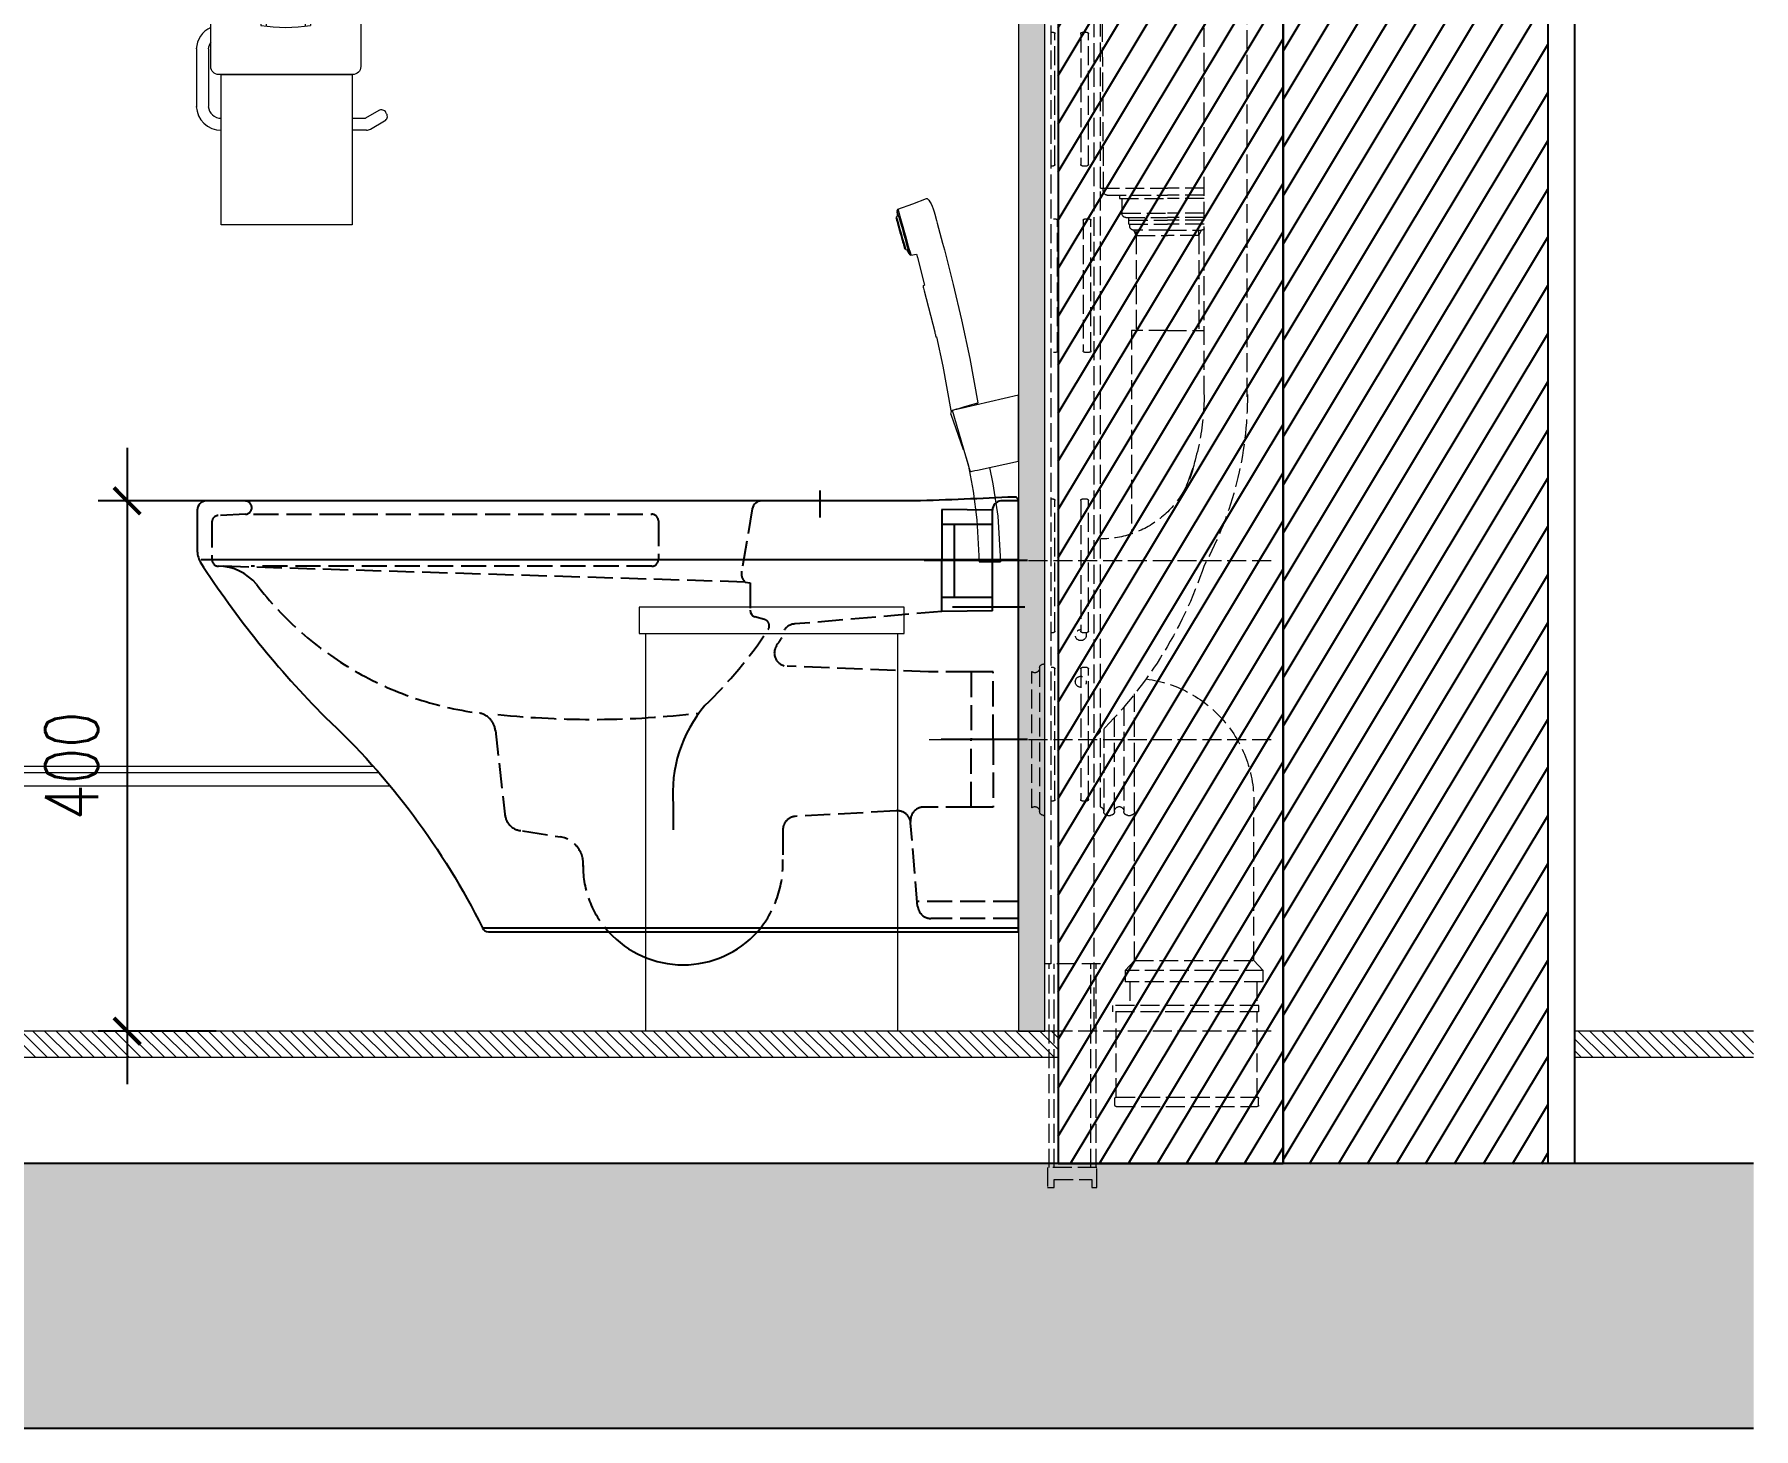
# Model space of a CAD drawing. Header units: inches. Extents: x 193287 to 241687, y 437648 to 550079.
# Drawn here: x 223009 to 224307, y 448036 to 449088 of the extents above; entities that cross this region are included whole.
import ezdxf

# ---------------------------------------------------------------- set-up
doc = ezdxf.new("R2010")
doc.units = ezdxf.units.IN
doc.header["$MEASUREMENT"] = 0
doc.linetypes.add('AM_DIN_F_W050', pattern=[6.25, 4.75, -1.5])
for name, color, linetype, lineweight in [('A-Dim-ID', 9, 'Continuous', 20), ('CQ bathroom accessories', 8, 'Continuous', 0), ('CQ Marble', 6, 'Continuous', 0), ('CQ Section Flooring fin.', 6, 'Continuous', 0), ('Marble', 6, 'Continuous', 0)]:
    doc.layers.add(name, color=color, linetype=linetype, lineweight=lineweight)
for name, color, linetype in [('CQ marble hatch', 8, 'Continuous'), ('CQ Plaster', 1, 'Continuous'), ('CQ SANITARY WARES', 212, 'Continuous'), ('CQ section wall', 3, 'Continuous'), ('DIM', 251, 'Continuous'), ('SANITARY WARES', 212, 'Continuous'), ('xref grd floor$2$CQ Wall hatch_CHB', 8, 'Continuous')]:
    doc.layers.add(name, color=color, linetype=linetype)
doc.styles.add('ST9', font='romans.shx', dxfattribs={"width": 0.8})
doc.dimstyles.new('DIM-20', dxfattribs={"dimscale": 1000, "dimtxt": 0.044, "dimasz": 0.035, "dimexe": 0.022, "dimexo": 0.022, "dimgap": 0.022, "dimtad": 1, "dimdec": 0, "dimzin": 0, "dimdsep": 46, "dimtxsty": 'ST9', "dimblk1": 'ARCHTICK', "dimblk2": 'ARCHTICK', "dimsah": 1, "dimcen": 0.088, "dimdle": 0.04, "dimclrd": 256, "dimclre": 256, "dimclrt": 3, "dimadec": 0, "dimazin": 0, "dimtfac": 1, "dimtdec": 0, "dimtix": 1, "dimtofl": 0, "dimtmove": 1, "dimatfit": 3, "dimldrblk": 'CLOSED', "dimfxl": 1, "dimtolj": 1, "dimtzin": 0, "dimarcsym": 0})

# ---------------------------------------------------------------- blocks, each defined once
blk = doc.blocks.new('SECTION C AND F')
at = {"layer": 'Marble'}
h = blk.add_hatch(dxfattribs=at)
h.set_pattern_fill('ANSI31', color=8, scale=50, angle=-13.9714, style=0)
h.set_pattern_definition([(45, (300099.5014, 430523.575), (-4.4194174, 4.4194174), [])])
h.paths.add_polyline_path([(342600.2, 479435.9), (342600.2, 479415.9), (342464.9, 479415.9), (342464.9, 479435.9)])
h.paths.add_polyline_path([(342990, 479415.9), (342990, 479435.9), (345295.2, 479435.9), (345295.2, 479415.9)])
at = {"layer": 'xref grd floor$2$CQ Wall hatch_CHB'}
h = blk.add_hatch(dxfattribs=at)
h.set_pattern_fill('ANSI31,_O', color=8, scale=150, angle=76.0286)
h.set_pattern_definition([(121.0285767, (95684.039, 1302.347), (-16.0670684, -9.6649787), [])])
h.paths.add_polyline_path([(342620.2, 483585.9), (342820.2, 483585.9), (342820.2, 479335.6), (342620.2, 479335.6), (342620.2, 483035.9), (342620.2, 483035.9), (342620.2, 483235.9)])
h = blk.add_hatch(dxfattribs=at)
h.set_pattern_fill('ANSI31,_O', color=8, scale=150, angle=76.0286)
h.set_pattern_definition([(121.0285767, (0, 0), (-16.0670684, -9.6649787), [])])
h.paths.add_polyline_path([(342990, 479335.9), (342820.2, 479335.9), (342820.2, 480555.9), (342990, 480555.9)])
h = blk.add_hatch(dxfattribs=at)
h.set_pattern_fill('AR-CONC', color=256, scale=10, angle=-13.9714, style=0)
h.set_pattern_definition([(36.028577, (91357.98, -1447.65), (68.08902, -23.40695), [7.5, -82.5]), (341.028577, (91357.98, -1447.65), (4.696116, 76.343932), [6, -66]), (86.480021, (91363.655, -1449.6), (72.785135, 52.936981), [6.374019, -70.114211]), (32.212777, (91362.81, -1428.24), (99.570572, -41.829513), [11.25, -123.75]), (82.664212, (91371.11, -1431.73), (114.220033, 71.96377), [9.561034, -105.171376]), (337.21274, (91362.81, -1428.24), (114.220033, 71.96377), [9, -99]), (7.028577, (91371.307, -1435.51), (48.2040844, -53.482392), [7.5, -82.5]), (312.028577, (91371.31, -1435.51), (41.119588, 64.495185), [6, -66]), (57.480021, (91375.324, -1439.97), (89.323671, 11.012793), [6.374019, -70.114211]), (23.5285767, (91357.98, -1447.653), (9.2173322, 32.010976), [0, -65.2, 0, -67, 0, -66.25]), (353.528577, (91357.98, -1447.653), (35.0512903, 31.9228578), [0, -38.2, 0, -63.7, 0, -25.25]), (313.5285767, (91336.34, -1442.27), (51.2584374, -15.0772595), [0, -25, 0, -78, 0, -103.5]), (303.528577, (91326.636, -1439.854), (59.0102484, -4.3659754), [0, -32.5, 0, -51.8, 0, -73.5])])
h.paths.add_polyline_path([(342464.9, 479135.9), (342464.9, 479335.9), (345764.6, 479335.9), (345764.6, 479135.9)])
at = {"layer": 'CQ Plaster'}
blk.add_line((342600.2, 483585.9, 0), (342600.2, 479335.6, 0), dxfattribs=at)
at = {"layer": 'CQ Section Flooring fin.'}
for p, q in [((342464.9, 479435.9, 0), (342600.2, 479435.9, 0)), ((342990, 479435.9, 0), (345295.2, 479435.9, 0)), ((342464.9, 479415.9, 0), (342600.2, 479415.9, 0)), ((342990, 479415.9, 0), (345295.2, 479415.9, 0))]:
    blk.add_line(p, q, dxfattribs=at)
at = {"layer": 'CQ section wall'}
for p, q in [((342620.2, 483585.9, 0), (342620.2, 479335.6, 0)), ((342820.2, 483585.9, 0), (342820.2, 479335.6, 0)), ((342464.9, 479335.9, 0), (345764.6, 479335.9, 0)), ((342464.9, 479135.9, 0), (345764.6, 479135.9, 0))]:
    blk.add_line(p, q, dxfattribs=at)
at = {"layer": 'CQ section wall', "elevation": 0}
blk.add_lwpolyline([(342990, 479335.9), (342820.2, 479335.9), (342820.2, 480555.9), (342990, 480555.9)], close=True, dxfattribs=at)
blk = doc.blocks.new('niche section 2')
at = {"layer": 'CQ marble hatch', "ltscale": 1000}
h = blk.add_hatch(dxfattribs=at)
h.set_pattern_fill('ANSI36', color=256, scale=25, style=0)
h.set_pattern_definition([(45, (-202819.4748, -456589.9536), (1.657281518, 6.0766989), [7.8125, -1.5625, 0, -1.5625])])
h.paths.add_polyline_path([(1495.4, -8254.4), (1475.4, -8254.4), (1475.4, -7124.3), (1495.4, -7124.3)])
at = {"layer": 'CQ Marble', "color": 6, "elevation": 0}
blk.add_lwpolyline([(1495.4, -8254.4), (1475.4, -8254.4), (1475.4, -7124.3), (1495.4, -7124.3), (1495.4, -8254.4)], dxfattribs=at)
blk = doc.blocks.new('Duravit Durastyle WC 254209 side')
at = {"layer": 'CQ SANITARY WARES'}
for p, q in [((429895.7, 519433.7), (429895.7, 519413.4)), ((430026.1, 519418.9), (429987.9, 519419.3)), ((429987.9, 519419.3), (429987.9, 519380.8)), ((430026.1, 519342.8), (430026.1, 519418.9)), ((430045.7, 519426), (430032.3, 519425.8)), ((429987.9, 519408.3), (430026.1, 519408.3)), ((429997.2, 519408.3), (429997.2, 519353.3)), ((430045.7, 519381.4), (429428.6, 519381.4)), ((430052.6, 519380.8), (429974.4, 519380.8)), ((429987.9, 519342.4), (429987.9, 519380.8)), ((429987.9, 519353.3), (430026.1, 519353.3)), ((429854, 519336.4), (429846.7, 519338.4)), ((430026.1, 519342.8), (429987.9, 519342.4)), ((430050.6, 519345.8), (429995.8, 519345.8)), ((430052.6, 519245.8), (429987.4, 519245.8)), ((429641.1, 519103.6), (430045.7, 519103.6)), ((429736.3, 519100.8), (429848.8, 519100.8))]:
    blk.add_line(p, q, dxfattribs=at)
at = {"layer": 'CQ SANITARY WARES', "color": 6, "linetype": 'AM_DIN_F_W050', "ltscale": 4}
for p, q in [((429844.8, 519420), (429836.7, 519372.8)), ((429436.8, 519409.8), (429436.8, 519381.6)), ((429462.2, 519415.8), (429441.6, 519414.8)), ((429468.1, 519415.8), (429768.9, 519415.8)), ((429773.9, 519410.8), (429773.9, 519381.6)), ((429839.5, 519364.6), (429442.6, 519376.6)), ((429768.9, 519376.6), (429466.4, 519376.6)), ((429839.5, 519364.6), (429843.1, 519364)), ((429843.1, 519364), (429843.1, 519343.3)), ((429987.9, 519342.4), (429876.8, 519333)), ((429977.9, 519296.8), (429871, 519301.1)), ((430010, 519296.8), (429977.9, 519296.8)), ((430026.5, 519296.8), (430010, 519296.8)), ((430010, 519296.8), (430010, 519245.8)), ((430026.5, 519245.8), (430026.5, 519296.8)), ((429650.8, 519252.7), (429658, 519189.6)), ((430010, 519194.8), (430010, 519245.8)), ((430026.5, 519245.8), (430026.5, 519194.8)), ((429785.1, 519196.6), (429785.1, 519172.8)), ((429953.5, 519191.9), (429877, 519187.8)), ((429969.6, 519119.8), (429964.3, 519182.9)), ((430010, 519194.8), (429974.2, 519194.8)), ((430026.5, 519194.8), (430010, 519194.8)), ((429671.3, 519177), (429700.1, 519172.3)), ((429867.9, 519177.8), (429867.9, 519155.4)), ((430045.7, 519123.5), (429969.3, 519123.5)), ((430045.7, 519110.8), (429979.6, 519110.8))]:
    blk.add_line(p, q, dxfattribs=at)
at = {"layer": 'CQ SANITARY WARES'}
blk.add_lwpolyline([(430045.7, 519425.8, 0.428089), (430042.5, 519428.8, -0.003714), (429967.1, 519425.8), (429432.7, 519425.8, 0.414214), (429425.7, 519418.8), (429425.7, 519389.1, 0.119222), (429427.9, 519379.9, 0.051911), (429522.4, 519262.7, -0.089703), (429641.1, 519103.6, 0.284493), (429645.6, 519100.8), (429736.3, 519100.8, 0.444692), (429848.8, 519100.8), (430045.7, 519100.8)], format="xyb", close=True, dxfattribs=at)
at = {"layer": 'CQ SANITARY WARES', "color": 6, "linetype": 'AM_DIN_F_W050', "ltscale": 4}
for centre, radius, start, end in [((429461.9, 519420.8), 5, 272.9399, 90), ((429441.8, 519409.8), 5, 92.8535, 180), ((429768.9, 519410.8), 5, 0, 90), ((429441.8, 519381.6), 5, 180, 270), ((429768.9, 519381.6), 5, 270, 0), ((429844.8, 519370.9), 8.29, 166.8205, 230.2311), ((429671, 519516), 252.3, 217.3453, 262.4493), ((429579.3, 519511.8), 332.4, 313.7197, 326.602), ((429852.6, 519331.6), 5, 326.602, 74.2054), ((429877.3, 519323), 10, 93.0068, 148.3617), ((429871.4, 519311.1), 10, 146.0388, 267.7161), ((429564.8, 519517.6), 359.7, 326.0388, 327.2196), ((429635.9, 519251), 15, 6.4795, 82.4493), ((429723.8, 519951.7), 690.7, 264.0989, 276.6635), ((429671.3, 519190.3), 13.3, 183.1264, 270), ((429877.9, 519177.8), 10, 94.9207, 180), ((429954.4, 519182), 10, 5.2388, 94.9207), ((429974.2, 519184.8), 10, 90, 185.2388), ((429696.5, 519152), 20.6, 354.4896, 80.1159), ((429789.5, 519150), 72.5, 179.4954, 222.7701), ((429789.3, 519152.2), 78.6, 319.1276, 2.303), ((429979.6, 519120.8), 10, 185.2388, 270)]:
    blk.add_arc(centre, radius, start, end, dxfattribs=at)
at = {"layer": 'CQ SANITARY WARES'}
for centre, radius, start, end in [((429851.7, 519418.8), 7, 90, 170.3452), ((430033.1, 519418.9), 7, 96.1997, 179.9501), ((429441.5, 519339.1), 37.5, 39.4711, 89.5358), ((429848.1, 519343.3), 5, 180, 254.2054), ((429887.5, 519205.2), 102.8, 139.7813, 184.7865)]:
    blk.add_arc(centre, radius, start, end, dxfattribs=at)
blk = doc.blocks.new('hansgrohe handspray side_3219000')
for p, q in [((153190.7, 35430.1), (153201.9, 35434.3)), ((153201.9, 35434.3), (153212.3, 35438.2)), ((153212.3, 35438.2), (153212.7, 35438.2)), ((153212.7, 35438.2), (153213.3, 35437.8)), ((153213.3, 35437.8), (153214, 35437)), ((153214, 35437), (153214.8, 35435.8)), ((153214.8, 35435.8), (153215.7, 35434.2)), ((153215.7, 35434.2), (153216.4, 35432.4)), ((153189.2, 35423.4), (153189.6, 35423.5)), ((153189.2, 35423.4), (153189.6, 35423.5)), ((153189.2, 35423.4), (153189.3, 35423.1)), ((153189.2, 35423.4), (153189.5, 35422.5)), ((153189.3, 35423.1), (153189.7, 35423.3)), ((153189.3, 35423.1), (153189.7, 35423.3)), ((153189.3, 35423.1), (153189.5, 35422.5)), ((153189.3, 35423.1), (153189.5, 35422.5)), ((153189.5, 35424), (153189.6, 35424.4)), ((153189.5, 35424), (153189.6, 35423.5)), ((153189.5, 35424), (153189.6, 35423.5)), ((153189.5, 35424), (153189.6, 35423.5)), ((153189.5, 35422.5), (153189.9, 35422.6)), ((153189.5, 35422.5), (153189.9, 35422.6)), ((153189.5, 35422.5), (153189.7, 35421.5)), ((153189.5, 35422.5), (153189.7, 35421.5)), ((153189.5, 35422.5), (153189.6, 35421.8)), ((153189.6, 35424.4), (153189.9, 35424.7)), ((153189.6, 35424.4), (153189.7, 35423.9)), ((153189.6, 35423.5), (153190, 35422.3)), ((153189.6, 35422), (153190, 35422.1)), ((153189.6, 35422), (153190, 35422.1)), ((153189.6, 35421.9), (153190.1, 35422)), ((153189.6, 35422), (153189.6, 35421.9)), ((153189.6, 35421.9), (153189.8, 35421.3)), ((153189.6, 35421.8), (153189.7, 35421.5)), ((153189.7, 35423.9), (153190, 35422.7)), ((153189.7, 35421.5), (153189.8, 35421.3)), ((153189.8, 35421.3), (153190.2, 35421.4)), ((153189.8, 35421.3), (153190.2, 35421.4)), ((153189.8, 35421.3), (153190, 35420.6)), ((153189.9, 35424.7), (153190.2, 35424.7)), ((153189.9, 35424.7), (153190.2, 35424.7)), ((153190, 35428.9), (153190.7, 35430.1)), ((153190, 35428.9), (153190.2, 35428.5)), ((153190, 35428.9), (153190.2, 35428.5)), ((153190, 35428.9), (153190.2, 35428.3)), ((153190, 35427.4), (153190.1, 35428.2)), ((153190, 35427.4), (153190, 35426.2)), ((153190, 35426.2), (153190.2, 35424.7)), ((153190, 35422.7), (153190.6, 35420.8)), ((153190, 35420.6), (153190.4, 35420.7)), ((153190, 35420.6), (153190.4, 35420.7)), ((153190, 35420.6), (153190.1, 35420.1)), ((153190.1, 35428.2), (153190.2, 35428.5)), ((153190.1, 35428.2), (153190.2, 35428.5)), ((153190.2, 35428.3), (153190.7, 35426.7)), ((153190.5, 35420.5), (153191.2, 35418)), ((153190.6, 35420.8), (153191.3, 35418.2)), ((153190.7, 35430.1), (153190.8, 35429.5)), ((153190.7, 35426.7), (153191.4, 35424.1)), ((153190.8, 35429.5), (153191.3, 35427.8)), ((153191.3, 35427.8), (153192.1, 35425)), ((153191.4, 35424.1), (153192.3, 35420.7)), ((153192.1, 35425), (153193.1, 35421.4)), ((153192.3, 35420.7), (153193.5, 35416.7)), ((153193.1, 35421.4), (153194.3, 35417.2)), ((153216.4, 35432.4), (153217.2, 35430.5)), ((153217.2, 35430.5), (153217.8, 35428.9)), ((153217.8, 35428.9), (153218.2, 35427.4)), ((153218.2, 35427.4), (153218.3, 35427.2)), ((153218.2, 35427.4), (153218.3, 35427.2)), ((153218.3, 35427.2), (153218.5, 35426.4)), ((153218.5, 35426.4), (153219.8, 35421.7)), ((153219.8, 35421.7), (153220.3, 35419.7)), ((153190.1, 35420.1), (153190.6, 35420.2)), ((153190.1, 35420.1), (153190.6, 35420.2)), ((153190.3, 35419.3), (153190.8, 35419.4)), ((153190.3, 35419.3), (153190.8, 35419.4)), ((153190.3, 35419.3), (153190.4, 35419)), ((153190.3, 35419.3), (153190.4, 35419)), ((153190.3, 35419.3), (153190.5, 35418.9)), ((153190.4, 35419), (153190.5, 35418.6)), ((153190.4, 35419), (153190.5, 35418.6)), ((153190.5, 35418.9), (153190.9, 35419)), ((153190.5, 35418.9), (153190.9, 35419)), ((153190.5, 35418.9), (153190.7, 35418.1)), ((153190.5, 35418.6), (153190.7, 35418.2)), ((153190.5, 35418.6), (153190.7, 35418.2)), ((153190.7, 35418.1), (153191.1, 35418.3)), ((153190.7, 35418.1), (153191.1, 35418.3)), ((153190.7, 35418.1), (153191.1, 35418.2)), ((153190.7, 35418.1), (153190.8, 35417.6)), ((153190.7, 35418.1), (153190.8, 35417.8)), ((153190.7, 35418.1), (153190.8, 35417.8)), ((153190.8, 35417.8), (153190.8, 35417.6)), ((153190.8, 35417.6), (153191.3, 35417.8)), ((153190.8, 35417.8), (153190.8, 35417.6)), ((153190.8, 35417.6), (153190.9, 35417.3)), ((153190.8, 35417.6), (153190.8, 35417.6)), ((153190.8, 35417.6), (153190.8, 35417.6)), ((153190.8, 35417.6), (153191, 35416.9)), ((153190.9, 35417.3), (153191, 35417)), ((153190.9, 35417.3), (153191, 35417)), ((153191, 35417.1), (153191.1, 35416.7)), ((153191, 35416.9), (153191.5, 35417)), ((153191, 35416.9), (153191.5, 35417)), ((153191, 35417), (153191.1, 35416.7)), ((153191, 35417), (153191.1, 35416.7)), ((153191, 35416.9), (153191.2, 35416.3)), ((153191.1, 35416.7), (153191.2, 35416.2)), ((153191.2, 35416.3), (153191.6, 35416.5)), ((153191.2, 35416.3), (153191.6, 35416.5)), ((153191.2, 35416.2), (153191.6, 35416.4)), ((153191.2, 35416.3), (153191.2, 35416.2)), ((153191.2, 35416.2), (153191.3, 35416)), ((153191.3, 35418.2), (153192.2, 35415.2)), ((153191.3, 35416), (153191.7, 35416.1)), ((153191.3, 35416), (153191.7, 35416.1)), ((153191.3, 35416), (153191.4, 35415.7)), ((153191.4, 35415.7), (153191.8, 35415.8)), ((153191.4, 35415.7), (153191.8, 35415.8)), ((153191.4, 35415.7), (153191.4, 35415.4)), ((153191.4, 35415.4), (153191.9, 35415.6)), ((153191.4, 35415.4), (153191.9, 35415.6)), ((153191.4, 35415.4), (153191.6, 35414.8)), ((153191.6, 35414.8), (153192.1, 35414.9)), ((153191.6, 35414.8), (153191.8, 35414.1)), ((153191.7, 35414.5), (153191.7, 35414.4)), ((153191.7, 35414.5), (153191.7, 35414.4)), ((153191.7, 35414.4), (153191.9, 35413.9)), ((153191.7, 35414.4), (153191.9, 35413.9)), ((153191.8, 35414.2), (153192.2, 35414.4)), ((153191.8, 35414.2), (153191.8, 35414.2)), ((153191.8, 35414.2), (153191.9, 35413.8)), ((153191.8, 35414.1), (153191.9, 35413.8)), ((153191.9, 35413.8), (153192.3, 35413.9)), ((153191.9, 35413.8), (153192.3, 35413.9)), ((153191.9, 35413.8), (153192, 35413.3)), ((153191.9, 35413.8), (153192.1, 35413.1)), ((153192, 35415.1), (153192.9, 35412)), ((153192, 35413.5), (153192, 35413.4)), ((153192, 35413.5), (153192, 35413.4)), ((153192, 35413.4), (153192.2, 35412.8)), ((153192, 35413.3), (153192.2, 35412.8)), ((153192, 35413.3), (153192.2, 35412.8)), ((153192.1, 35413.1), (153192.5, 35413.2)), ((153192.1, 35413.1), (153192.5, 35413.2)), ((153192.1, 35413.1), (153192.2, 35412.8)), ((153192.2, 35415.2), (153193, 35412)), ((153192.2, 35412.8), (153192.6, 35413)), ((153192.2, 35412.8), (153192.2, 35412.5)), ((153192.2, 35412.5), (153192.7, 35412.7)), ((153192.2, 35412.5), (153192.4, 35411.9)), ((153192.4, 35411.9), (153192.9, 35412)), ((153192.4, 35411.9), (153192.6, 35411.4)), ((153192.4, 35411.9), (153192.6, 35411.2)), ((153192.6, 35411.4), (153192.6, 35411.3)), ((153192.6, 35411.2), (153193.1, 35411.3)), ((153192.6, 35411.3), (153192.7, 35411.1)), ((153192.6, 35411.2), (153192.7, 35410.9)), ((153192.7, 35411.1), (153192.8, 35410.6)), ((153192.7, 35410.9), (153193.2, 35411)), ((153192.7, 35410.9), (153192.8, 35410.7)), ((153192.7, 35410.9), (153192.8, 35410.7)), ((153192.8, 35410.6), (153193.2, 35410.7)), ((153192.8, 35410.6), (153193.2, 35410.7)), ((153192.8, 35410.7), (153193, 35409.9)), ((153192.8, 35410.6), (153193, 35409.9)), ((153192.9, 35412), (153193.8, 35408.9)), ((153192.9, 35410.3), (153193.1, 35409.7)), ((153192.9, 35410.3), (153193.1, 35409.7)), ((153193, 35412), (153193.9, 35408.9)), ((153193, 35409.9), (153193.4, 35410)), ((153193, 35409.9), (153193.1, 35409.5)), ((153193, 35409.9), (153193.2, 35409.3)), ((153193, 35409.9), (153193.1, 35409.5)), ((153193.1, 35409.7), (153193.1, 35409.5)), ((153193.1, 35409.7), (153193.1, 35409.5)), ((153193.2, 35409.3), (153193.6, 35409.4)), ((153193.2, 35409.2), (153193.6, 35409.3)), ((153193.2, 35409.2), (153193.6, 35409.3)), ((153193.2, 35409.3), (153193.2, 35409.2)), ((153193.2, 35409.2), (153193.3, 35409)), ((153193.3, 35409), (153193.7, 35409.1)), ((153193.3, 35409), (153193.4, 35408.3)), ((153193.4, 35408.3), (153193.9, 35408.4)), ((153193.4, 35408.3), (153193.5, 35408)), ((153193.5, 35416.7), (153194.7, 35412.5)), ((153193.5, 35408.1), (153193.6, 35407.8)), ((153193.5, 35408), (153194, 35408.1)), ((153193.6, 35407.8), (153194, 35407.9)), ((153193.6, 35407.8), (153194, 35407.9)), ((153193.6, 35407.8), (153193.7, 35407.5)), ((153193.7, 35407.5), (153194.1, 35407.6)), ((153193.7, 35407.4), (153194.1, 35407.5)), ((153193.7, 35407.5), (153193.7, 35407.4)), ((153193.7, 35407.4), (153193.9, 35406.8)), ((153193.8, 35408.9), (153194.6, 35406)), ((153193.9, 35408.9), (153194.8, 35405.9)), ((153194.3, 35417.2), (153195.5, 35412.7)), ((153194.7, 35412.5), (153195.8, 35408.3)), ((153195.5, 35412.7), (153196.8, 35408.3)), ((153195.8, 35408.3), (153197, 35404.3)), ((153196.8, 35408.3), (153198, 35404.1)), ((153220.3, 35419.7), (153224.3, 35404.5)), ((153193.9, 35406.8), (153194.3, 35407)), ((153193.9, 35406.8), (153193.9, 35406.6)), ((153193.9, 35406.8), (153194.1, 35406.1)), ((153193.9, 35406.6), (153194, 35406.3)), ((153193.9, 35406.6), (153194, 35406.3)), ((153194, 35406.3), (153194.2, 35405.8)), ((153194, 35406.3), (153194.2, 35405.8)), ((153194, 35406.3), (153194.1, 35406.1)), ((153194, 35406.3), (153194, 35406.2)), ((153194, 35406.3), (153194.1, 35406.1)), ((153194.1, 35406.1), (153194.5, 35406.2)), ((153194.1, 35406.1), (153194.2, 35405.7)), ((153194.2, 35405.7), (153194.6, 35405.8)), ((153194.2, 35405.8), (153194.2, 35405.7)), ((153194.2, 35405.8), (153194.2, 35405.7)), ((153194.2, 35405.7), (153194.2, 35405.6)), ((153194.2, 35405.7), (153194.2, 35405.5)), ((153194.2, 35405.7), (153194.2, 35405.5)), ((153194.2, 35405.7), (153194.3, 35405.1)), ((153194.2, 35405.6), (153194.6, 35405.7)), ((153194.2, 35405.6), (153194.4, 35404.9)), ((153194.3, 35405.3), (153194.3, 35405.1)), ((153194.3, 35405.3), (153194.3, 35405.1)), ((153194.3, 35405.1), (153194.5, 35404.5)), ((153194.4, 35404.9), (153194.8, 35405)), ((153194.4, 35404.9), (153194.5, 35404.5)), ((153194.4, 35404.9), (153194.5, 35404.5)), ((153194.4, 35404.9), (153194.5, 35404.4)), ((153194.5, 35404.4), (153195, 35404.6)), ((153194.5, 35404.5), (153194.5, 35404.4)), ((153194.8, 35405.9), (153195.5, 35403.3)), ((153194.8, 35403.6), (153195.2, 35403.7)), ((153194.8, 35403.6), (153194.8, 35403.5)), ((153194.8, 35403.6), (153194.9, 35403.2)), ((153194.8, 35403.5), (153195, 35403)), ((153194.9, 35403.2), (153195.3, 35403.3)), ((153194.9, 35403.2), (153195.1, 35402.5)), ((153195, 35403), (153195.2, 35402.2)), ((153195.1, 35402.5), (153195.5, 35402.6)), ((153195.1, 35402.5), (153195.3, 35401.9)), ((153195.2, 35402.2), (153195.3, 35401.8)), ((153195.3, 35401.9), (153195.7, 35402)), ((153195.3, 35401.9), (153195.3, 35401.8)), ((153195.3, 35401.8), (153195.7, 35401.9)), ((153195.3, 35401.8), (153195.4, 35401.3)), ((153195.4, 35401.3), (153195.9, 35401.4)), ((153195.4, 35401.3), (153195.6, 35400.6)), ((153195.5, 35403.3), (153196.1, 35401.4)), ((153195.6, 35400.6), (153196.1, 35400.7)), ((153195.6, 35400.6), (153196.1, 35400.7)), ((153195.6, 35400.6), (153195.7, 35400.3)), ((153195.7, 35400.3), (153196.1, 35400.4)), ((153195.8, 35401.7), (153196.1, 35400.5)), ((153196.1, 35401.4), (153196.4, 35400.2)), ((153196.3, 35400), (153196.5, 35399.7)), ((153196.4, 35400.2), (153196.5, 35399.7)), ((153196.5, 35399.7), (153196.9, 35399.6)), ((153196.9, 35399.6), (153197.2, 35399.7)), ((153197, 35404.3), (153197.9, 35400.9)), ((153197.2, 35399.7), (153197.8, 35398.4)), ((153197.8, 35398.4), (153198.5, 35397.4)), ((153197.9, 35400.9), (153198.6, 35398.3)), ((153198, 35404.1), (153199, 35400.5)), ((153198.5, 35397.4), (153199, 35396.7)), ((153198.6, 35398.3), (153199.1, 35396.7)), ((153199, 35400.5), (153199.8, 35397.7)), ((153199, 35396.7), (153199.2, 35396.5)), ((153199.1, 35396.7), (153199.3, 35396.1)), ((153199.3, 35396.1), (153200.4, 35395.4)), ((153199.8, 35397.7), (153200.3, 35396)), ((153200.3, 35396), (153200.4, 35395.4)), ((153200.4, 35395.4), (153204.6, 35396.2)), ((153200.4, 35395.4), (153204.6, 35396.2)), ((153204.6, 35396.2), (153205.4, 35393.7)), ((153224.3, 35404.5), (153225.8, 35399.4)), ((153225.8, 35399.4), (153232.4, 35373.4)), ((153205.4, 35393.7), (153210.7, 35372.8)), ((153209.6, 35372.5), (153210.7, 35372.8)), ((153209.6, 35372.5), (153209.6, 35372.4)), ((153209.6, 35372.4), (153209.7, 35372)), ((153209.7, 35372), (153209.8, 35371.4)), ((153209.8, 35371.4), (153210, 35370.5)), ((153210, 35370.5), (153210.3, 35369.6)), ((153210.3, 35369.6), (153210.5, 35368.6)), ((153210.5, 35368.6), (153218.4, 35337.6)), ((153232.4, 35373.4), (153238.7, 35346.7)), ((153238.7, 35346.7), (153244.9, 35317.5)), ((153218.4, 35337.6), (153218.6, 35336.6)), ((153218.6, 35336.6), (153218.9, 35335.7)), ((153218.9, 35335.7), (153219.1, 35334.8)), ((153219.1, 35334.8), (153219.2, 35334.2)), ((153219.2, 35334.2), (153219.3, 35333.9)), ((153219.3, 35333.9), (153219.4, 35333.7)), ((153219.4, 35333.7), (153219.9, 35333.8)), ((153219.9, 35333.9), (153224.6, 35311.8)), ((153244.9, 35317.5), (153251, 35284)), ((153224.6, 35311.8), (153230.6, 35278.2)), ((153230.6, 35278.2), (153231, 35278.3)), ((153230.6, 35278.2), (153231.4, 35277.7)), ((153230.6, 35275.5), (153231.1, 35277.6)), ((153231, 35278.3), (153232.1, 35278.6)), ((153231.1, 35277.6), (153231.4, 35277.7)), ((153231.1, 35277.6), (153231.5, 35277.7)), ((153231.5, 35277.7), (153231.8, 35277.8)), ((153231.6, 35278.5), (153233.6, 35278.9)), ((153231.6, 35278.5), (153245.1, 35232)), ((153232.1, 35278.6), (153233.5, 35279)), ((153233.5, 35279), (153235.1, 35279.5)), ((153233.6, 35278.9), (153235.2, 35279.3)), ((153235.1, 35279.5), (153237.4, 35280.1)), ((153235.2, 35279.3), (153237.2, 35279.8)), ((153237.2, 35279.8), (153238.3, 35280)), ((153237.4, 35280.1), (153240.3, 35281)), ((153238.3, 35280), (153281.6, 35290)), ((153240.3, 35281), (153248.3, 35283.2)), ((153248.3, 35283.2), (153248.7, 35283.3)), ((153248.7, 35283.3), (153249.2, 35283.5)), ((153249.2, 35283.5), (153249.6, 35283.6)), ((153249.6, 35283.6), (153250.1, 35283.7)), ((153250.1, 35283.7), (153250.4, 35283.8)), ((153250.4, 35282.8), (153251, 35284)), ((153250.4, 35283.8), (153250.7, 35283.9)), ((153250.7, 35283.9), (153250.9, 35283.9)), ((153250.9, 35283.9), (153250.9, 35284)), ((153281.6, 35240), (153281.6, 35290)), ((153281.6, 35290), (153281.6, 35240)), ((153230.6, 35275.5), (153239.8, 35248.9)), ((153239.8, 35248.9), (153240.1, 35249)), ((153240.1, 35249), (153240.2, 35249)), ((153240.2, 35249), (153243.6, 35237.4)), ((153253.1, 35233.8), (153281.6, 35240)), ((153243.6, 35237.4), (153247.4, 35217.4)), ((153245.1, 35232), (153246.8, 35232.4)), ((153246.8, 35232.4), (153248.8, 35232.9)), ((153248.8, 35232.9), (153250.7, 35233.3)), ((153250.7, 35233.3), (153252, 35233.5)), ((153252, 35233.5), (153253.1, 35233.8)), ((153259.9, 35235.2), (153262.4, 35222.9)), ((153247.4, 35217.4), (153250.3, 35195.7)), ((153262.4, 35222.9), (153266.1, 35198.5)), ((153250.3, 35195.7), (153252.1, 35164.1)), ((153250.3, 35195.7), (153252.1, 35164.1)), ((153266.1, 35198.5), (153268.1, 35164.1)), ((153266.1, 35198.5), (153268.1, 35164.1)), ((153252.1, 35164.1), (153252.7, 35164.1)), ((153252.1, 35164.1), (153252.6, 35164.1)), ((153252.6, 35164.1), (153254.4, 35164.1)), ((153252.7, 35164.1), (153253.3, 35164.1)), ((153254.4, 35164.1), (153256.9, 35164.1)), ((153256.9, 35164.1), (153260, 35164.1)), ((153260, 35164.1), (153263.1, 35164.1)), ((153260.4, 35164.1), (153263.2, 35164.1)), ((153263.1, 35164.1), (153265.6, 35164.1)), ((153263.2, 35164.1), (153265.7, 35164.1)), ((153265.6, 35164.1), (153267.4, 35164.1)), ((153265.7, 35164.1), (153267.5, 35164.1)), ((153267.4, 35164.1), (153268.1, 35164.1)), ((153267.5, 35164.1), (153268.1, 35164.1))]:
    blk.add_line(p, q)
blk = doc.blocks.new('teceprofil cistern 9.30080 side')
at = {"layer": 'SANITARY WARES', "color": 8, "linetype": 'AM_DIN_F_W050', "lineweight": 0, "ltscale": 3}
for p, q in [((159406, 26377.5, 0), (159406, 27248.3, 0)), ((159406, 27248.3, 0), (159448, 27248.3, 0)), ((159410.7, 26208.3, 0), (159410.7, 27248.3, 0)), ((159443.3, 26259.1, 0), (159443.3, 27248.3, 0)), ((159448, 26259.1, 0), (159448, 27248.3, 0)), ((159306.3, 27206.7, 0), (159406, 27206.7, 0)), ((159327.8, 26844.4, 0), (159355.4, 26844.4, 0)), ((159406, 26844.4, 0), (159355.4, 26844.4, 0)), ((159403.9, 26842.1, 0), (159403.9, 26844.4, 0)), ((159406, 26844.4, 0), (159406, 26850.4, 0)), ((159327.8, 26839.1, 0), (159355.4, 26839.1, 0)), ((159327.8, 26836.7, 0), (159355.4, 26836.7, 0)), ((159400.9, 26839.1, 0), (159355.4, 26839.1, 0)), ((159391.6, 26836.7, 0), (159355.4, 26836.7, 0)), ((159389.9, 26836.7, 0), (159389.9, 26825.3, 0)), ((159391.6, 26839.1, 0), (159391.6, 26836.7, 0)), ((159327.8, 26825.5, 0), (159355.4, 26825.5, 0)), ((159327.8, 26822.3, 0), (159355.4, 26822.3, 0)), ((159327.8, 26820.1, 0), (159355.4, 26820.1, 0)), ((159327.8, 26817.2, 0), (159355.4, 26817.2, 0)), ((159389.9, 26825.5, 0), (159355.4, 26825.5, 0)), ((159386.9, 26822.3, 0), (159355.4, 26822.3, 0)), ((159384.6, 26820.1, 0), (159355.4, 26820.1, 0)), ((159384.6, 26817.2, 0), (159355.4, 26817.2, 0)), ((159383.9, 26815.7, 0), (159383.9, 26817.2, 0)), ((159355.4, 26812.7, 0), (159329.9, 26812.7, 0)), ((159331.7, 26808.7, 0), (159331.7, 26812.7, 0)), ((159331.7, 26808.7, 0), (159355.4, 26808.7, 0)), ((159355.4, 26812.7, 0), (159380.9, 26812.7, 0)), ((159379.1, 26808.7, 0), (159355.4, 26808.7, 0)), ((159379.1, 26808.7, 0), (159379.1, 26812.7, 0)), ((159355.4, 26736.9, 0), (159328.1, 26736.9, 0)), ((159355.4, 26736.9, 0), (159382.7, 26736.9, 0)), ((159277.3, 26563.2, 0), (159536.8, 26563.2, 0)), ((159277.3, 26428.2, 0), (159536.8, 26428.2, 0)), ((159409.4, 26105.3, 0), (159409.4, 26259.1, 0)), ((159413.4, 26105.3, 0), (159413.4, 26259.1, 0)), ((159440.9, 26105.3, 0), (159440.9, 26259.1, 0)), ((159444.9, 26105.3, 0), (159444.9, 26259.1, 0)), ((159283.2, 26245.5, 0), (159283.2, 26253.9, 0)), ((159288.1, 26245.5, 0), (159288.1, 26227.6, 0)), ((159383.8, 26245.5, 0), (159383.8, 26227.6, 0)), ((159277.3, 26208.3), (159536.8, 26208.3)), ((159286.7, 26152.3, 0), (159286.7, 26157.5, 0)), ((159394.1, 26158.5, 0), (159287.7, 26158.5, 0)), ((159395.1, 26152.3, 0), (159395.1, 26157.5, 0)), ((159394.1, 26151.3, 0), (159287.7, 26151.3, 0))]:
    blk.add_line(p, q, dxfattribs=at)
at = {"layer": 'SANITARY WARES', "color": 8, "linetype": 'AM_DIN_F_W050', "lineweight": 0, "ltscale": 3, "elevation": 0}
for points in [[(159280.1, 27248.3), (159298, 27248.3), (159298, 27208), (159280.1, 27208)], [(159387.9, 27137.9), (159342.6, 27137.9), (159342.6, 27146.7), (159387.9, 27146.7)]]:
    blk.add_lwpolyline(points, close=True, dxfattribs=at)
for points in [[(159298, 27248.3), (159406, 27248.3)], [(159280.1, 27242.8), (159285.9, 27242.8), (159285.9, 27213.6)], [(159346.3, 27232.7), (159406, 27232.7)], [(159280.1, 27213.6), (159285.9, 27213.6), (159285.9, 27226.5)], [(159341.9, 27219.8), (159339.3, 27219.8)], [(159346.3, 27222.6), (159406, 27222.6)], [(159295.2, 26686.9), (159295.2, 27208)], [(159327.8, 26688.6), (159327.8, 27194.3)], [(159387.9, 27137.9), (159406, 27137.9), (159403.9, 26844.4)], [(159384.6, 26817.2), (159384.6, 26822.3)], [(159331.7, 26808.7), (159331.7, 26736.9), (159328.1, 26736.9)], [(159331.7, 26808.7), (159329.9, 26812.7)], [(159379.1, 26808.7), (159380.9, 26812.7)], [(159379.1, 26808.7), (159379.1, 26736.9), (159382.7, 26736.9), (159382.7, 26583.4)], [(159458, 26376.8), (159458, 26479.6)], [(159290.4, 26261.6), (159290.4, 26376.3)], [(159380.3, 26261.6), (159380.3, 26373.6)], [(159283.2, 26253.9), (159290.4, 26261.6)], [(159380.3, 26261.6), (159290.4, 26261.6)], [(159387.5, 26253.9), (159380.3, 26261.6)], [(159406, 26259.1), (159448, 26259.1)], [(159283.2, 26253.9), (159387.5, 26253.9)], [(159283.2, 26245.5), (159387.3, 26245.5)], [(159387.5, 26253.9), (159387.5, 26245.5)], [(159286.6, 26222.9), (159286.6, 26222.9), (159286.6, 26227.6)], [(159286.6, 26227.6), (159396.7, 26227.6)], [(159286.7, 26222.9), (159396.7, 26222.9)], [(159287.7, 26158.5), (159287.7, 26222.9)], [(159394.1, 26158.5), (159394.1, 26222.9)], [(159396.7, 26222.9), (159396.7, 26222.9), (159396.7, 26227.6)], [(159446.1, 26105.3), (159446.1, 26090.3), (159441, 26090.3), (159441, 26096.4), (159412.7, 26096.4), (159412.7, 26090.3), (159408.9, 26090.3), (159408.9, 26105.3), (159446.1, 26105.3)]]:
    blk.add_lwpolyline(points, dxfattribs=at)
for points in [[(159416.2, 27243.7), (159420, 27243.7, -0.414214), (159421, 27242.7), (159421, 27144.1, -0.414214), (159420, 27143.1), (159416.2, 27143.1, -0.414214), (159415.2, 27144.1), (159415.2, 27242.7, -0.414214)], [(159313.4, 27237.3), (159323.9, 27237.3, -0.414214), (159324.9, 27236.3), (159324.9, 27218.6, -0.414214), (159323.9, 27217.6), (159313.4, 27217.6, -0.414214), (159312.4, 27218.6), (159312.4, 27236.3, -0.414214)], [(159341.9, 27235.3), (159345.3, 27235.3, -0.414214), (159346.3, 27234.3), (159346.3, 27220.8, -0.414214), (159345.3, 27219.8), (159341.9, 27219.8, -0.414214), (159340.9, 27220.8), (159340.9, 27234.3, -0.414214)], [(159328.4, 27199.4), (159399.9, 27199.4, -0.414214), (159401.9, 27197.4), (159401.9, 27196.2, -0.414214), (159399.9, 27194.2), (159328.4, 27194.2, -0.414214), (159326.4, 27196.2), (159326.4, 27197.4, -0.414214)], [(159342.6, 27193.6), (159382.5, 27193.6, -0.414214), (159387.5, 27188.6), (159387.5, 27151.7, -0.414214), (159382.5, 27146.7), (159342.6, 27146.7, -0.414214), (159337.6, 27151.7), (159337.6, 27188.6, -0.414214)], [(159416.2, 27102.8), (159420, 27102.8, -0.414214), (159421, 27101.8), (159421, 27003.2, -0.414214), (159420, 27002.2), (159416.2, 27002.2, -0.414214), (159415.2, 27003.2), (159415.2, 27101.8, -0.414214)], [(159416.2, 26961.9), (159420, 26961.9, -0.414214), (159421, 26960.9), (159421, 26862.3, -0.414214), (159420, 26861.3), (159416.2, 26861.3, -0.414214), (159415.2, 26862.3), (159415.2, 26960.9, -0.414214)], [(159414.3, 26821.1), (159418.1, 26821.1, -0.414214), (159419.1, 26820.1), (159419.1, 26721.5, -0.414214), (159418.1, 26720.5), (159414.3, 26720.5, -0.414214), (159413.3, 26721.5), (159413.3, 26820.1, -0.414214)], [(159416.2, 26609.7), (159420, 26609.7, -0.414214), (159421, 26608.7), (159421, 26510.1, -0.414214), (159420, 26509.1), (159416.2, 26509.1, -0.414214), (159415.2, 26510.1), (159415.2, 26608.7, -0.414214)], [(159416.2, 26482.6), (159420, 26482.6, -0.414214), (159421, 26481.6), (159421, 26383, -0.414214), (159420, 26382), (159416.2, 26382, -0.414214), (159415.2, 26383), (159415.2, 26481.6, -0.414214)]]:
    blk.add_lwpolyline(points, format="xyb", close=True, dxfattribs=at)
for points in [[(159443.3, 27143.1), (159441.4, 27143.1, -0.414214), (159440.4, 27144.1), (159440.4, 27242.7, -0.414214), (159441.4, 27243.7), (159443.3, 27243.7)], [(159326.5, 27238.8, -0.414214), (159327.5, 27239.8), (159338.3, 27239.8, -0.414214), (159339.3, 27238.8), (159339.3, 27213.7, -0.414214), (159338.3, 27212.7), (159299, 27212.7, -0.414214), (159298, 27213.7), (159298, 27238.8, -0.414214), (159299, 27239.8), (159309.8, 27239.8, -0.414214), (159310.8, 27238.8), (159310.8, 27217.5, 0.414214), (159311.8, 27216.5), (159325.5, 27216.5, 0.414214), (159326.5, 27217.5), (159326.5, 27238.8)], [(159406, 27216.9), (159397.7, 27216.9, -0.414214), (159396.7, 27217.9), (159396.7, 27222.6)], [(159342.6, 27146.7), (159335.2, 27146.7, -0.402014), (159330.2, 27151.5), (159328.4, 27194.2)], [(159399.9, 27194.2), (159396.4, 27151.3, -0.39077), (159391.4, 27146.7), (159387.9, 27146.7)], [(159443.3, 27002.2), (159441.4, 27002.2, -0.414214), (159440.4, 27003.2), (159440.4, 27101.8, -0.414214), (159441.4, 27102.8), (159443.3, 27102.8)], [(159443.3, 26861.3), (159441.4, 26861.3, -0.414214), (159440.4, 26862.3), (159440.4, 26960.9, -0.414214), (159441.4, 26961.9), (159443.3, 26961.9)], [(159441.4, 26720.5), (159439.5, 26720.5, -0.414214), (159438.5, 26721.5), (159438.5, 26820.1, -0.414214), (159439.5, 26821.1), (159441.4, 26821.1)], [(159443.3, 26509.1), (159441.4, 26509.1, -0.414214), (159440.4, 26510.1), (159440.4, 26608.7, -0.414214), (159441.4, 26609.7), (159443.3, 26609.7)], [(159443.3, 26382), (159441.4, 26382, -0.414214), (159440.4, 26383), (159440.4, 26481.6, -0.414214), (159441.4, 26482.6), (159443.3, 26482.6)], [(159448, 26485.3), (159449, 26485.3, -0.414214), (159452, 26482.3), (159452, 26374.1, -0.414214), (159449, 26371.1), (159448, 26371.1)], [(159388.4, 26452.8), (159388.4, 26374.1, -0.414214), (159385.4, 26371.1), (159383.3, 26371.1, -0.414214), (159380.3, 26374.1), (159380.3, 26462.7)], [(159403.6, 26436.3), (159403.6, 26374.1, -0.414214), (159400.6, 26371.1), (159398.5, 26371.1, -0.414214), (159395.5, 26374.1), (159395.5, 26444.8)]]:
    blk.add_lwpolyline(points, format="xyb", dxfattribs=at)
at = {"layer": 'SANITARY WARES', "color": 8, "linetype": 'AM_DIN_F_W050', "lineweight": 0, "ltscale": 3}
for centre, radius in [((159431, 27205.3, 0), 2.16), ((159346.6, 27187, 0), 3.74), ((159361.7, 27170.2, 0), 11.9), ((159361.7, 27170.2, 0), 9.91), ((159378.6, 27187, 0), 3.74), ((159346.6, 27153.4, 0), 3.74), ((159378.6, 27153.4, 0), 3.74)]:
    blk.add_circle(centre, radius, dxfattribs=at)
for centre, radius, start, end in [((159421, 27222.1, 0), 4.33, 270, 90), ((159304.1, 27210, 0), 2.11, 0, 180), ((159312.7, 27191.5, 0), 15.2, 0, 114.9394), ((159421, 27188.8, 0), 4.33, 270, 90), ((159304.1, 27101.5, 0), 2.11, 180, 0), ((159400.9, 26842.1, 0), 3, 270, 0), ((159380.9, 26815.7, 0), 3, 270, 0), ((159386.9, 26825.3, 0), 3, 270, 0), ((159329.9, 26815.7, 0), 3, 224.8922, 270), ((159562.9, 26687.8, 0), 267.8, 179.8274, 208.5857), ((159508.9, 26688.5, 0), 181.1, 179.9962, 203.0102), ((159405.6, 26651.6, 0), 71.9, 190.7133, 270.3181), ((159629.7, 26660.2, 0), 318.2, 198.4249, 226.2017), ((159420.9, 26507.1, 0), 4.15, 151.4401, 89.0359), ((159455.6, 26482.3, 0), 3.58, 180, 311.4736), ((159383.6, 26381.5, 0), 93.3, 97.3678, 183.2166), ((159420.9, 26471.9, 0), 4.15, 270.9641, 206.1989), ((159391.9, 26374.1, 0), 3.58, 0, 180), ((159407.2, 26374.1, 0), 3.58, 109.2779, 180), ((159455.6, 26374.1, 0), 3.58, 48.5264, 180), ((159287.7, 26157.5, 0), 1, 90, 180), ((159394.1, 26157.5, 0), 1, 0, 90), ((159287.7, 26152.3, 0), 1, 180, 270), ((159394.1, 26152.3, 0), 1, 270, 0)]:
    blk.add_arc(centre, radius, start, end, dxfattribs=at)
blk = doc.blocks.new('toilet roll front')
at = {"layer": 'DIM', "lineweight": 0}
blk.add_line((145904.6, 42088.7), (145904.6, 42044.7), dxfattribs=at)
for points in [[(145915.4, 42108.7), (145953.2, 42108.7)], [(145953.2, 42108.7), (145953.2, 42106)], [(145957.3, 42108.7), (145953.2, 42108.7)], [(145957.3, 42110.3), (145957.3, 42105.4)], [(145986.7, 42110.3), (145986.7, 42105.4)], [(145990.8, 42108.7), (145986.7, 42108.7)], [(145990.8, 42108.7), (145990.8, 42106)], [(145913.6, 42088.4), (145913.6, 42045)], [(146022.2, 42036), (146032.2, 42036), (146032.2, 42036)], [(146033, 42027), (146022.2, 42027)]]:
    blk.add_lwpolyline(points, dxfattribs=at)
for points in [[(145986.7, 42108.7), (146028.6, 42108.7), (146028.6, 42075, -0.414214), (146022.6, 42069), (145921.4, 42069, -0.414214), (145915.4, 42075), (145915.4, 42108.7), (145957.3, 42108.7)], [(146036, 42027.8), (146046.7, 42034, 0.414214), (146048.2, 42039.5), (146047.7, 42040.4, 0.414214), (146042.2, 42041.8), (146032.2, 42036)]]:
    blk.add_lwpolyline(points, format="xyb", dxfattribs=at)
blk.add_lwpolyline([(145923.3, 42069), (146022.2, 42069), (146022.2, 41955.6), (145923.3, 41955.6)], close=True, dxfattribs=at)
for centre, radius, start, end in [((145972, 42125.2), 20.9, 314.531, 225.469), ((145972, 42225.8), 121.2, 261.0967, 278.9033), ((145923.3, 42087.6), 18.8, 114.8473, 177.5376), ((145923.3, 42087.6), 9.79, 143.7516, 175.2702), ((145923.3, 42045.8), 18.8, 182.4624, 270), ((145923.3, 42045.8), 9.79, 184.7298, 270), ((146033, 42033), 6, 270, 300)]:
    blk.add_arc(centre, radius, start, end, dxfattribs=at)
blk = doc.blocks.new('_ARCHTICK')
at = {"color": 0, "linetype": 'ByBlock', "const_width": 0.15}
blk.add_lwpolyline([(-0.5, -0.5), (0.5, 0.5)], dxfattribs=at)
blk = doc.blocks.new('*D863')
at = {"layer": 'A-Dim-ID', "lineweight": -2, "transparency": 16777216}
for p, q in [((223078.7, 448775.6), (223078.7, 448295.6)), ((223145.8, 448735.6), (223056.7, 448735.6)), ((223145.8, 448335.6), (223056.7, 448335.6))]:
    blk.add_line(p, q, dxfattribs=at)
at = {"layer": 'Defpoints', "color": 0, "transparency": 16777216}
for p in [(223167.8, 448735.6, 0), (223078.7, 448335.6), (223167.8, 448335.6, 0)]:
    blk.add_point(p, dxfattribs=at)
at = {"layer": 'A-Dim-ID', "lineweight": -2, "transparency": 16777216, "xscale": 20, "yscale": 20, "zscale": 20}
for p, rotation in [((223078.7, 448735.6), 90), ((223078.7, 448335.6), 270)]:
    blk.add_blockref('_ARCHTICK', p, dxfattribs=dict(at, rotation=rotation))
at = {"layer": 'A-Dim-ID', "color": 3, "transparency": 16777216, "insert": (223036.7, 448535.6), "char_height": 40, "attachment_point": 5, "rotation": 90, "style": 'ST9'}
blk.add_mtext('\\A1;400', dxfattribs=at)
blk = doc.blocks.new('_CLOSED')
at = {"color": 0, "linetype": 'ByBlock'}
for p, q in [((-1, 0.167), (0, 0)), ((-1, 0.167), (-1, -0.167)), ((0, 0), (-1, -0.167)), ((0, 0), (-1, 0))]:
    blk.add_line(p, q, dxfattribs=at)

msp = doc.modelspace()

# ---------------------------------------------------------------- linework, layer by layer
at = {"layer": 'CQ bathroom accessories', "lineweight": 0, "elevation": -0.001}
for points in [[(223465.22, 448635.594), (223665.22, 448635.594), (223665.22, 448655.594), (223465.22, 448655.594)], [(223470.22, 448635.594), (223660.22, 448635.594), (223660.22, 448335.594), (223470.22, 448335.594)]]:
    msp.add_lwpolyline(points, close=True, dxfattribs=at)
at = {"layer": 'CQ Marble', "lineweight": 0, "ltscale": 1000, "extrusion": (-1.94066e-07, 2.37799e-08, 1)}
for p, q in [((222018.717, 448535.612, 0.001), (223264.335, 448535.603, 0)), ((222018.717, 448530.612, -0.001), (223268.733, 448530.603, 0)), ((222033.717, 448520.57, -0.001), (223277.238, 448520.58, 0))]:
    msp.add_line(p, q, dxfattribs=at)

# ---------------------------------------------------------------- block references
at = {"layer": 'CQ bathroom accessories', "xscale": -1}
msp.add_blockref('teceprofil cistern 9.30080 side', (383219.553, 422127.273, -0.001), dxfattribs=at)
at = {"layer": 'CQ bathroom accessories'}
for name, p in [('toilet roll front', (77226.401, 406988.346, -0.001)), ('hansgrohe handspray side_3219000', (70469.929, 413525.614, -0.001))]:
    msp.add_blockref(name, p, dxfattribs=at)
at = {"layer": 'CQ Marble', "xscale": -1}
msp.add_blockref('SECTION C AND F', (566771.511, -31100.298, -0.001), dxfattribs=at)
at = {"layer": 'CQ Marble', "extrusion": (4.88522e-08, 5.98593e-09, 1), "xscale": -1}
msp.add_blockref('niche section 2', (225246.958, 456589.954, 0.013), dxfattribs=at)
at = {"layer": 'CQ SANITARY WARES'}
msp.add_blockref('Duravit Durastyle WC 254209 side', (-206294.13, -70690.21, -0.001), dxfattribs=at)

# ---------------------------------------------------------------- dimensions: what is measured, and where the dimension line sits
at = {"layer": 'A-Dim-ID'}
dim = msp.add_linear_dim(base=(223078.72, 448335.616, -0.001), p1=(223167.801, 448735.615, -0.001), p2=(223167.801, 448335.616, -0.001), angle=90, dimstyle='DIM-20', override={"dimtxt": 0.04, "dimasz": 0.02}, dxfattribs=at)
dim.commit()
dim.dimension.update_dxf_attribs({"geometry": '*D863', "text_midpoint": (223036.72, 448535.616, -0.001)})

doc.saveas('drawing.dxf')
